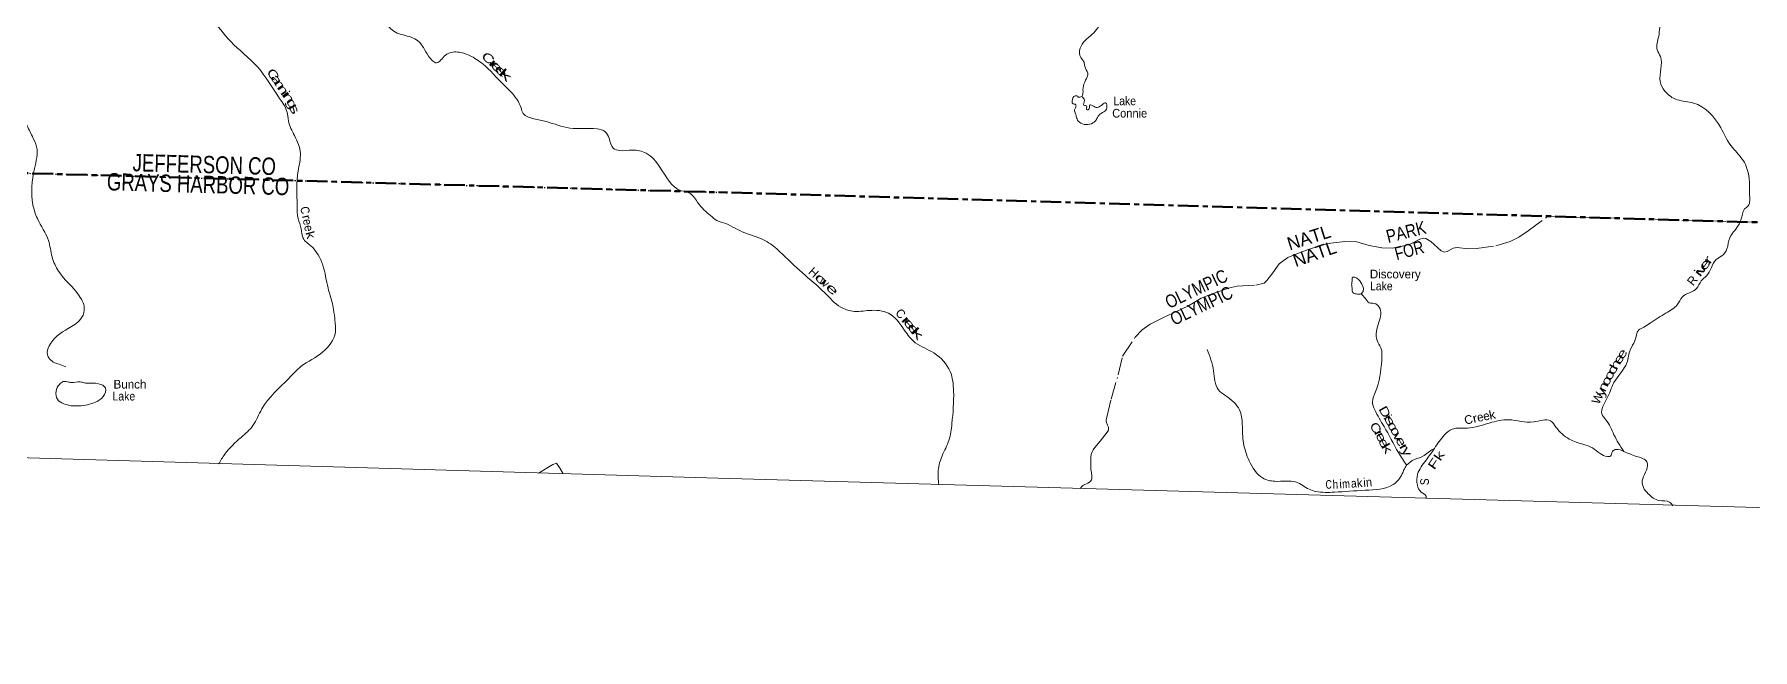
# Model space of a CAD drawing. Header units: feet. Extents: x -745759 to -493183, y 5472 to 195788.
# Drawn here: x -668343 to -628705, y 5472 to 19666 of the extents above; entities that cross this region are included whole.
import ezdxf
from ezdxf.enums import TextEntityAlignment as Align

# ---------------------------------------------------------------- set-up
doc = ezdxf.new("R2010")
doc.units = ezdxf.units.FT
doc.header["$LTSCALE"] = 80
for name, pattern in [('DOT_DASHED', [7.7, 5, -1.2, 0.3, -1.2]), ('DOTTED', [1.5, 0.3, -1.2]), ('LONG_DASH_SHORT_DASH', [9.9, 6, -1.2, 1.5, -1.2])]:
    doc.linetypes.add(name, pattern=pattern)
for name, color, linetype, lineweight in [('11', 7, 'LONG_DASH_SHORT_DASH', 60), ('39', 7, 'Continuous', 13), ('4', 7, 'Continuous', 13), ('44', 7, 'DOT_DASHED', 13), ('6', 7, 'DOTTED', 25)]:
    doc.layers.add(name, color=color, linetype=linetype, lineweight=lineweight)
doc.layers.add('12', color=7, linetype='Continuous')
doc.layers.add('41', color=7, linetype='Continuous')

msp = doc.modelspace()

# ---------------------------------------------------------------- linework, layer by layer
at = {"layer": '11'}
for p in [(-683434.86, 16871.65), (-622486.49, 15154.26)]:
    msp.add_line(p, (-652376.61, 16017.73), dxfattribs=at)
at = {"layer": '39'}
for points in [[(-661745.76, 23650.5), (-661753.56, 23640.52), (-661976.74, 23399.13), (-662232.58, 23144.61), (-662203.39, 22782.61), (-662024.55, 22434.25), (-661721.38, 22063.97), (-661297.17, 21367.26), (-661039.15, 21036.68), (-660391.45, 20198.04), (-660013.11, 19714.53), (-659831.52, 19652.55), (-659492.95, 19515.22), (-659247.7, 19162.84), (-659062.86, 19009.98), (-658859.85, 19185.41), (-658581.38, 19257.68), (-658303.53, 19178.67), (-657991.11, 18977.58), (-657535.3, 18521.99), (-657213.43, 18169.31), (-657116.7, 17970.69), (-657066.27, 17840.06), (-656821.95, 17719.7), (-656531.64, 17652.42), (-655993.75, 17505.03), (-655363.26, 17483.95), (-655171.72, 17417.63), (-655083.58, 17267.7), (-654989.67, 17042.95), (-654836.22, 16983.84), (-654553.56, 16995.47), (-654227.11, 16923.06), (-653912.31, 16602.87), (-653422.89, 16059.52), (-653211.15, 15994.61), (-653030.43, 15773.29), (-652744.92, 15484.24), (-652597.17, 15370.83), (-652392.1, 15304.86)], [(-638657.41, 23181.16), (-638768.58, 23105.86), (-639025.77, 23133.82), (-639283.06, 23026.64), (-639807.49, 22951.76), (-640344.86, 22849.03), (-640693.65, 22716.38), (-640875.17, 22713.81), (-641291.4, 22748.61), (-641669.64, 22707.62), (-641924.86, 22602.39), (-642186.8, 22475.19), (-642652.28, 22350.11), (-643237.34, 22204.45), (-643583.83, 22015.26), (-643898.52, 21810.98), (-644044.8, 21510.84), (-644076.83, 21189.09), (-644071.43, 20904.52), (-643918.17, 20577.16), (-643829.49, 20378.82), (-643725.23, 20228.42), (-643722.26, 19996.37), (-643939.96, 19668.14), (-644217.89, 19347.78), (-644202.4, 19129.47), (-644127.06, 19022.3), (-644113.78, 18929.12), (-644042.12, 18767.6), (-644091.37, 18607.73), (-644151.18, 18432.05), (-644164.42, 18263.02), (-644179.51, 18231.2)], [(-631678.59, 10044.45), (-631903.33, 10430.71), (-631980.73, 10602.48), (-632090.41, 10773.22), (-632181, 10909.09), (-632065.34, 11262.6), (-631904.88, 11630.89), (-631606.52, 12091.82), (-631526.77, 12391.96), (-631421.72, 12596.53), (-631331.43, 12845.92), (-631218.49, 12913.1), (-631066.55, 13003.3), (-630698.44, 13240.24), (-630442.71, 13428.15), (-630326.31, 13608.17), (-629997.83, 13801.95), (-629889.62, 13978.18), (-629771.11, 14095.62), (-629658.81, 14273.75), (-629554.13, 14466.23), (-629416.35, 14554.84), (-629296.36, 14720.64), (-629234.27, 14970.88), (-629042.47, 15243.42), (-628964.16, 15430.65), (-628932.33, 15548.69), (-628866.43, 15659.65), (-628827.36, 15684.69), (-628774.97, 15947.33), (-628775.93, 16179.32), (-628807.01, 16480.8), (-628973.76, 16828.74), (-629228.6, 17130.95), (-629438.73, 17510.46), (-630066.33, 18082.13), (-630447.03, 18158.21), (-630731.26, 18356.42), (-630837.38, 18577.47), (-630833.71, 19158.26), (-630905.68, 19309.7), (-630871.94, 19621.32), (-630811.39, 20018.86), (-630693.62, 20309.77), (-630727.62, 20647.65), (-630767.97, 21173.3), (-631049.21, 21534.79), (-631227.31, 21709.62), (-631386.37, 22045.23), (-631365.02, 22216.03), (-631484.97, 22314.46), (-631738.46, 22463.33), (-632080.68, 22610.85), (-632449.71, 22739.02), (-632699.93, 22797.02), (-632803.57, 22769.9), (-632873.72, 22717.57)], [(-664913.84, 22058.52), (-664901.73, 22049.17), (-664842.66, 21871.87), (-664813.55, 21441.29), (-664472.22, 20279.04), (-664269.71, 20044.96), (-663812.59, 19500.57), (-663201.28, 18921.25), (-662687.4, 18189.55), (-662517.22, 17887.85), (-662479.65, 17666.82), (-662342.82, 17329.81), (-662206.2, 16920.19), (-662258.82, 16520.32), (-662281.66, 15712.04), (-662258.41, 15418.82), (-662185.08, 15180.56), (-662143.36, 14963.44), (-661963.35, 14784.51), (-661688.53, 14344.48), (-661567.84, 13810.26), (-661467.82, 13456.21), (-661408.9, 13077.18), (-661399.45, 12794.46), (-661687.68, 12339.18), (-662192.03, 12003.4), (-662472.67, 11729.45), (-663095.26, 11024.03), (-663300.61, 10640.89), (-663571.12, 10368.65), (-663947.96, 9982.62), (-664091.82, 9755.4)], [(-669544.61, 20699.99), (-669528.01, 20587.23), (-669372.73, 20128.63), (-669127.75, 19308.22), (-668854.79, 18545.46), (-668523.13, 17593.32), (-668388.71, 17308.84), (-668291.14, 17071.87), (-668338.87, 16568.97), (-668376.55, 15736.93), (-668273.46, 15417.08), (-668016.93, 14907), (-667933.59, 14535.3), (-667788.44, 14206.11), (-667307.95, 13634.79), (-667191.2, 13300.41), (-667278.23, 13093.23), (-667560.98, 12881.89), (-668002.9, 12477.65), (-668041.21, 12281.1), (-667987.96, 12176.61), (-667873.78, 12086.41), (-667773.86, 12057.16), (-667618.46, 11995.98)], [(-644179.51, 18231.2), (-644119.73, 18142.66), (-644131.24, 18030.05), (-644095.17, 18022.91), (-644065.39, 18007.89), (-644069.63, 17935.4), (-644031.54, 17928.2), (-643995.92, 18038.06), (-643898.34, 17998.8), (-643804.05, 17983.84), (-643705.28, 18049.43), (-643631.6, 18085.52), (-643602.95, 17967.66), (-643668.17, 17878.87), (-643789.59, 17797.83), (-643842.96, 17700.62), (-643956.76, 17605.23), (-644263.38, 17664.94), (-644306.49, 17771.13), (-644322.64, 17836.16), (-644348.12, 17925.69), (-644315.88, 17991.27), (-644332.09, 18054.29), (-644382.26, 18061.86), (-644402.5, 18125), (-644330.19, 18247.87), (-644274.05, 18238.1), (-644262.64, 18215.57), (-644226.2, 18220.51), (-644179.51, 18231.2)], [(-652393.25, 15305.42), (-651954.48, 15090.16), (-651444.67, 14885.12), (-651143.43, 14650.09), (-650626.09, 14164.46), (-650111.91, 13707.16), (-649739.17, 13371.13), (-649469.8, 13280.27), (-649078.2, 13296.65), (-648636.71, 13230.84), (-648267.77, 12836.43), (-648020.43, 12552.61), (-647590.23, 12315.69), (-647216.36, 11884.82), (-647137.29, 11438.68), (-647176.54, 10683.49), (-647244.72, 10300.3), (-647402.8, 9944.04), (-647489.76, 9605.8), (-647479.61, 9275.91)], [(-637735.1, 13677.49), (-637847.77, 13676.62), (-637929.42, 13709.34), (-637940.93, 13794.41), (-637949.52, 13843.08), (-637955.97, 13895.71), (-637945.57, 13972.05), (-637932.72, 14062.42), (-637880.29, 14062.85), (-637743.01, 13937.67), (-637684.77, 13798.75), (-637701.33, 13718.57), (-637736.81, 13679.31)], [(-637736.81, 13679.31), (-637641.14, 13577.58), (-637547.61, 13471.87), (-637437.08, 13460.46), (-637316.82, 13372.1), (-637325.36, 13027.45), (-637368.47, 12607.2), (-637281.06, 12433.1), (-637261.63, 12146.1), (-637404.88, 11418.25), (-637474.35, 11190.42), (-637423.51, 11007.34), (-637207.58, 10619.59), (-636873.26, 10016.46), (-636688.61, 9726.46)], [(-641289.88, 12397.18), (-641139.79, 11900.48), (-641032.02, 11469.61), (-640860.93, 11329.28), (-640542.39, 11000.95), (-640477.93, 10670.22), (-640449.02, 10231.65), (-640318.24, 9828.32), (-640007.83, 9431.65), (-639727.96, 9354.59), (-639230.6, 9335.5), (-638935.26, 9171.24), (-638777.56, 9120.07), (-638352.65, 9105.19), (-637643.73, 9148.26), (-636994.53, 9281.9), (-636787.42, 9527.75), (-636750.41, 9617.4), (-636688.61, 9726.46)], [(-667136.05, 11618.26), (-666860.24, 11603.87), (-666703.76, 11512.39), (-666758.37, 11310.29), (-666929.6, 11184.34), (-667311.44, 11095.01), (-667664.82, 11144.03), (-667810.86, 11247.29), (-667841.48, 11431.8), (-667764, 11590.85), (-667679.36, 11654.86), (-667580.65, 11651.88), (-667488.54, 11630.94), (-667290.37, 11649.15), (-667190.2, 11627.97), (-667136.05, 11618.26)], [(-636045.73, 10114.43), (-635812.48, 10424.04), (-635635.07, 10555.83), (-635285.46, 10583.56), (-634779.94, 10699.36), (-634328.02, 10776.44), (-633755.06, 10724.8), (-633367.24, 10749.36), (-633242.6, 10606.41), (-632934.53, 10330.83), (-632601.76, 10203.77), (-632402.51, 10127.14), (-632225.13, 9994.69), (-632055.78, 9929.05), (-631984.98, 9936.99), (-631937.4, 10042.45), (-631849.19, 10092.23), (-631679.29, 10044.72)], [(-636688.61, 9726.46), (-636507.17, 9858.13), (-636278.63, 9948.02), (-636158.73, 10045.24), (-636045.73, 10114.43)], [(-636239.8, 8956.21), (-636238.78, 9010.91), (-636360.57, 9115.45), (-636438.65, 9265.06), (-636432.88, 9519.03), (-636239.6, 9839.94), (-636045.22, 10115.1)], [(-631679.29, 10044.72), (-631386.43, 9930.97), (-631142.46, 9800.54), (-631150.15, 9615.21), (-631241.04, 9412.22), (-631224.99, 9212.05), (-631112.49, 9067.45), (-630863.28, 8910.65), (-630620.38, 8877.07), (-630544.72, 8789.02)]]:
    msp.add_spline(points, degree=3, dxfattribs=at)
at = {"layer": '4'}
msp.add_lwpolyline([(-739699.92, 195787.95), (-708889.59, 194791.67), (-678077.93, 193837.75), (-647264.98, 192926.23), (-616450.81, 192057.09), (-585635.48, 191230.34), (-554819.03, 190445.97), (-524001.53, 189704), (-493183.05, 189004.41), (-497222.97, 5471.78), (-528293.91, 6177.09), (-559363.85, 6925.15), (-590432.73, 7715.93), (-621500.49, 8549.46), (-652567.08, 9425.72), (-683632.43, 10344.71), (-714696.49, 11306.44), (-745759.19, 12310.89)], close=True, dxfattribs=at)
msp.add_lwpolyline([(-739699.92, 195787.95), (-708889.59, 194791.67), (-678077.93, 193837.75), (-647264.98, 192926.23), (-616450.81, 192057.09), (-585635.48, 191230.34), (-554819.03, 190445.97), (-524001.53, 189704), (-493183.05, 189004.41), (-497222.97, 5471.78), (-528293.91, 6177.09), (-559363.85, 6925.15), (-590432.73, 7715.93), (-621500.49, 8549.46), (-652567.08, 9425.72), (-683632.43, 10344.71), (-714696.49, 11306.44), (-745759.19, 12310.89)], close=True, dxfattribs=at)
at = {"layer": '44'}
for points in [[(-644221.16, 9186.41), (-644163.68, 9247.24), (-644143.61, 9262.78), (-644041.17, 9314.17), (-643998.58, 9338.27), (-643971.47, 9362.64), (-643958.33, 9386.01), (-643951.73, 9407.07), (-643948.81, 9427.73), (-643948.83, 9473.49), (-643959.66, 9557.6), (-643968.84, 9629.53), (-643975.03, 9810.64), (-643972.14, 9917.3), (-643961.17, 9977.3), (-643939.14, 10038.55), (-643917.45, 10078.54), (-643876.58, 10137.89), (-643753.58, 10279.81), (-643700.25, 10347.2), (-643593.85, 10489.24), (-643566.45, 10536.49), (-643560.39, 10569.16), (-643565.98, 10605.81), (-643583.33, 10652.35), (-643607.25, 10711.02), (-643615.64, 10748.02), (-643615.13, 10773.96), (-643602.27, 10838.28), (-643504.96, 11253.7), (-643339.42, 11811.91), (-643240.98, 12240.12), (-642946.79, 12683.15), (-642789.59, 12845.94), (-642599.14, 12978.02), (-642266.5, 13153.22), (-641993.5, 13272.05), (-641718.85, 13399.39), (-641428.05, 13576.69), (-641198.41, 13673.92), (-640803.47, 13808.75), (-640593.37, 13855.29), (-640163.6, 13881.74), (-639971.19, 13927.64), (-639907.74, 13986.87), (-639776.76, 14166.82), (-639624.64, 14368.74), (-639425.43, 14516.28), (-639107.21, 14647.89), (-638692.81, 14796.03), (-638431.8, 14851.69), (-638109.08, 14884.67), (-637837.56, 14876.93), (-637551.61, 14792.03), (-637262.16, 14741.26), (-637022.81, 14734.78), (-636716.37, 14794.1), (-636585.97, 14835.58), (-636379.15, 14939.91), (-636306.86, 14961.2), (-636241.26, 14955.32), (-636127.37, 14889.77), (-635887.86, 14672.05), (-635822.52, 14640.08), (-635749.34, 14653.02), (-635609.61, 14736.77), (-635522.73, 14750.48), (-635265.51, 14716.78), (-635075.84, 14726.4), (-634627.55, 14790.75), (-634298.05, 14883.91), (-634094.72, 14990.47), (-633883.68, 15135.17), (-633415.97, 15469.99)], [(-633415.97, 15469.99), (-622486.49, 15154.26), (-622486.49, 15154.26), (-621319.46, 15127.95)], [(-656713.03, 9545.9), (-656385, 9742.53), (-656295.51, 9770.09), (-656227.94, 9671.3), (-656143.68, 9529.36)]]:
    msp.add_lwpolyline(points, dxfattribs=at)
at = {"layer": '6'}
msp.add_lwpolyline([(-683434.86, 16871.65), (-680406.94, 16787.49), (-669899.56, 16500.36), (-669776.06, 16496.73), (-652376.61, 16017.73)], dxfattribs=at)
msp.add_lwpolyline([(-683434.86, 16871.65), (-680406.94, 16787.49), (-669899.56, 16500.36), (-669776.06, 16496.73), (-652376.61, 16017.73)], dxfattribs=at)

# ---------------------------------------------------------------- texts
at = {"layer": '12', "width": 0.8}
for s, p in [('JEFFERSON CO', (-666079.2, 16509.63)), ('GRAYS HARBOR CO', (-666675.03, 16068.53))]:
    msp.add_text(s, height=400, rotation=358.425, dxfattribs=at).set_placement(p)
at = {"layer": '41'}
for s, rotation, width, p in [('C', 323.792, 1.5, (-657933.88, 19037)), ('r', 315.766, 2.25, (-657813.59, 18920.37)), ('C', 305.723, 1.45, (-662915.34, 18680.25)), ('a', 303.836, 1.7, (-662837.19, 18566.33)), ('e', 315.766, 2, (-657738, 18842.81)), ('e', 315.766, 2, (-657643.22, 18750.53)), ('k', 317.26, 2.2, (-657545.09, 18657.33)), ('n', 303.836, 1.7, (-662763.37, 18456.29)), ('n', 302.902, 1.7, (-662690.37, 18341.85)), ('i', 304.902, 1.45, (-662620.06, 18236.95)), ('n', 304.839, 1.75, (-662556.22, 18151.68)), ('g', 301.704, 1.65, (-662483.59, 18023.56)), ('s', 299.397, 1.7, (-662431.77, 17898.42)), ('C', 278.788, 0.9, (-662195.16, 15593.67)), ('r', 283.479, 1.15, (-662157.55, 15427.52)), ('e', 280.26, 0.95, (-662138.35, 15320.53)), ('e', 279.839, 0.95, (-662108.92, 15177.24)), ('k', 286.183, 1.25, (-662069.52, 15011.54)), ('v', 51.701, 1.9, (-629815.06, 14195.32)), ('e', 52.791, 1.75, (-629733.51, 14297.19)), ('r', 57.901, 1.75, (-629649.8, 14412.11)), ('o', 318.331, 1.9, (-650259.37, 13946.18)), ('e', 318.371, 1.9, (-650002.67, 13717.1)), ('i', 51.268, 1.65, (-629889.09, 14096.51)), ('r', 310.219, 2.05, (-648301.82, 13004.89)), ('e', 310.219, 1.85, (-648226.66, 12916.23)), ('e', 310.806, 1.85, (-648135.02, 12808.66)), ('k', 311.337, 2.1, (-648052.07, 12701.51)), ('e', 58.011, 1.55, (-631709.94, 12127.22)), ('e', 59.824, 1.5, (-631636.06, 12247.42)), ('o', 59.544, 1.5, (-631928.7, 11756.72)), ('h', 60.482, 1.55, (-631788.05, 12000.92)), ('c', 57.777, 1.75, (-631855.83, 11881.66)), ('y', 66.236, 1.4, (-632112.11, 11375.62)), ('n', 65.676, 1.4, (-632065.07, 11494.9)), ('o', 61.759, 1.4, (-631994.35, 11627.51)), ('W', 64.497, 1.05, (-632192.97, 11230.84)), ('C', 299.174, 1.3, (-637487.8, 10541.63)), ('D', 299.052, 1.4, (-637276.85, 10908.06)), ('i', 299.174, 1.25, (-637210.52, 10788.97)), ('s', 299.174, 1.7, (-637157.44, 10701.63)), ('c', 298.135, 1.6, (-637094.3, 10580.84)), ('r', 12.8, 1.15, (-635089.69, 10715.07)), ('k', 11.077, 1.1, (-634693.25, 10793.3)), ('r', 298.135, 1.6, (-637411.12, 10421.57)), ('e', 298.135, 1.45, (-637361.52, 10326.08)), ('e', 298.775, 1.45, (-637298.49, 10194.52)), ('o', 298.135, 1.4, (-637028.18, 10463.69)), ('v', 298.135, 1.5, (-636969.18, 10337.84)), ('e', 298.775, 1.45, (-636901.93, 10224.32)), ('k', 300.775, 1.7, (-637224.33, 10066.6)), ('y', 298.486, 1.55, (-636768.35, 9991.76)), ('r', 300.956, 1.7, (-636827.88, 10096.33)), ('C', 0.695, 0.75, (-638483.31, 9183.61)), ('h', 2.718, 0.85, (-638326.75, 9186.5)), ('m', 2.718, 0.8, (-638079.78, 9198.23)), ('a', 4.234, 0.9, (-637898.12, 9211.23)), ('k', 4.234, 0.95, (-637763.45, 9219.61)), ('n', 4.847, 0.95, (-637548.25, 9237.99))]:
    msp.add_text(s, height=200, rotation=rotation, dxfattribs=dict(at, width=width)).set_placement(p, align=Align.CENTER)
for s, width, p in [('Lake', 0.9, (-643450.98, 18031.16)), ('Connie', 0.95, (-643478.06, 17746.8)), ('Lake', 0.9, (-637531.39, 13760.97)), ('Lake', 0.9, (-666539.25, 11219.48))]:
    msp.add_text(s, height=200, dxfattribs=dict(at, width=width)).set_placement(p)
for s, rotation, p in [('H', 318.331, (-650432.12, 14098.93)), ('w', 318.371, (-650185.05, 13879.19)), ('R', 52.141, (-630017.62, 13926.76)), ('C', 316.197, (-648428.63, 13151.59)), ('C', 12.8, (-635237.1, 10681.58)), ('e', 11.171, (-634970.5, 10739.38)), ('e', 11.171, (-634829.43, 10767.27)), ('i', 2.718, (-638205.67, 9191.4)), ('i', 4.234, (-637651.16, 9227.92))]:
    msp.add_text(s, height=200, rotation=rotation, dxfattribs=at).set_placement(p, align=Align.CENTER)
for s, p in [('Discovery', (-637535.9, 14036.32)), ('Bunch', (-666516.67, 11495.06))]:
    msp.add_text(s, height=200, dxfattribs=at).set_placement(p)
for s, rotation, width, p in [('Fk', 55.653, 1.5, (-636049.93, 9604.03)), ('S', 88.801, 0.9, (-636174.8, 9261.83))]:
    msp.add_text(s, height=200, rotation=rotation, dxfattribs=dict(at, width=width)).set_placement(p)
at = {"layer": '44'}
for rotation, p in [(17.765, (-639384.43, 14678.95)), (19.265, (-639245.68, 14294.17))]:
    msp.add_text('NATL', height=300, rotation=rotation, dxfattribs=at).set_placement(p)
for s, rotation, width, p in [('PARK', 14.007, 0.85, (-637113.8, 14851.63)), ('FOR', 15.007, 0.8, (-636914.34, 14453.69)), ('OLYMPIC', 25.511, 0.85, (-642167.31, 13328.71)), ('OLYMPIC', 25.511, 0.85, (-642050.37, 12941.74))]:
    msp.add_text(s, height=300, rotation=rotation, dxfattribs=dict(at, width=width)).set_placement(p)

doc.saveas('drawing.dxf')
